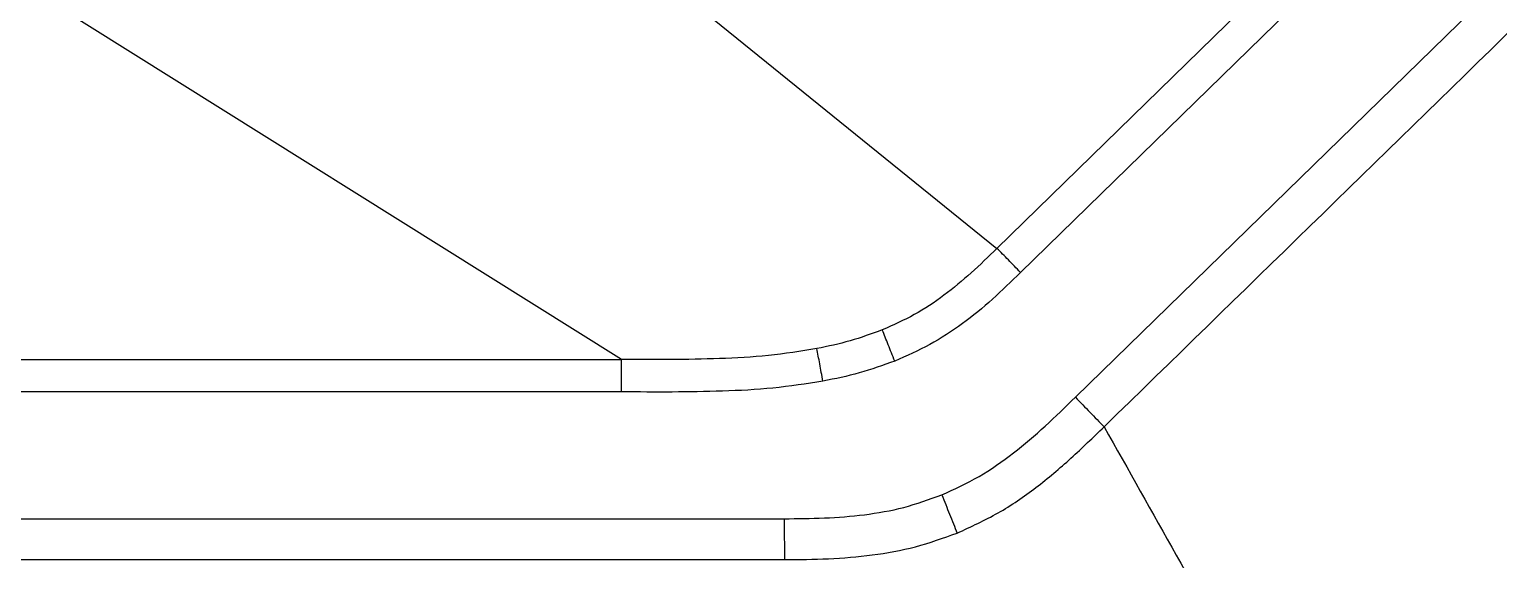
# Model space of a CAD drawing. Header units: inches. Extents: x 2 to 87, y 6 to 129.
# Drawn here: x 71.09 to 81.69, y 25.61 to 29.44 of the extents above; entities that cross this region are included whole.
import ezdxf

# ---------------------------------------------------------------- set-up
doc = ezdxf.new("R2010")
doc.units = ezdxf.units.IN
doc.header["$MEASUREMENT"] = 0
doc.layers.add('1', color=4, linetype='Continuous')

# ---------------------------------------------------------------- blocks, each defined once
blk = doc.blocks.new('2026 STRIDE')
at = {"layer": '1', "color": 3}
for p, q in [((81.76, 12.623), (75.738, 6.748)), ((81.931, 12.449), (75.908, 6.574)), ((76.304, 5.674), (82.248, 11.471)), ((73.03, 5.946), (68.759, 8.62)), ((73.534, 8.528), (75.738, 6.748)), ((53.969, 5.946), (73.03, 5.946)), ((73.03, 5.713), (53.97, 5.713)), ((54.647, 4.799), (74.204, 4.798)), ((54.647, 4.504), (74.205, 4.504))]:
    blk.add_line(p, q, dxfattribs=at)
for points, knots in [([(76.511, 5.461), (77.502, 6.427), (79.484, 8.359), (81.465, 10.292), (82.455, 11.259)], [0, 0, 0, 0, 0.5, 1, 1, 1, 1]), ([(75.738, 6.748), (75.677, 6.689), (75.555, 6.57), (75.359, 6.406), (75.145, 6.264), (74.989, 6.195), (74.911, 6.16)], [0, 0, 0, 0, 0.250078, 0.500129, 0.750039, 1, 1, 1, 1]), ([(75.908, 6.574), (75.879, 6.605), (75.819, 6.666), (75.765, 6.721), (75.738, 6.748)], [0, 0, 0, 0, 0.5000004, 1, 1, 1, 1]), ([(75.908, 6.574), (75.842, 6.509), (75.708, 6.379), (75.492, 6.201), (75.257, 6.048), (75.086, 5.973), (75.001, 5.935)], [0, 0, 0, 0, 0.2500823, 0.5001121, 0.7500432, 1, 1, 1, 1]), ([(74.911, 6.16), (74.834, 6.132), (74.68, 6.075), (74.52, 6.042), (74.439, 6.025)], [0, 0, 0, 0, 0.499957, 1, 1, 1, 1]), ([(75.001, 5.935), (74.985, 5.975), (74.953, 6.055), (74.925, 6.125), (74.911, 6.16)], [0, 0, 0, 0, 0.500094, 1, 1, 1, 1]), ([(74.439, 6.025), (74.323, 6.006), (74.09, 5.97), (73.737, 5.951), (73.383, 5.945), (73.148, 5.946), (73.03, 5.946)], [0, 0, 0, 0, 0.249943, 0.499947, 0.749962, 1, 1, 1, 1]), ([(73.03, 5.713), (73.03, 5.734), (73.03, 5.777), (73.03, 5.841), (73.03, 5.898), (73.03, 5.93), (73.03, 5.946)], [0, 0, 0, 0, 0.253654, 0.5, 0.746346, 1, 1, 1, 1]), ([(74.483, 5.79), (74.479, 5.811), (74.471, 5.853), (74.46, 5.915), (74.449, 5.973), (74.443, 6.007), (74.439, 6.025)], [0, 0, 0, 0, 0.252511, 0.500158, 0.747604, 1, 1, 1, 1]), ([(75.001, 5.935), (74.916, 5.905), (74.747, 5.843), (74.571, 5.808), (74.483, 5.79)], [0, 0, 0, 0, 0.49996, 1, 1, 1, 1]), ([(74.483, 5.79), (74.363, 5.771), (74.123, 5.735), (73.759, 5.716), (73.394, 5.711), (73.151, 5.712), (73.03, 5.713)], [0, 0, 0, 0, 0.249946, 0.499948, 0.749965, 1, 1, 1, 1]), ([(75.34, 4.97), (75.431, 5.011), (75.614, 5.095), (75.86, 5.269), (76.088, 5.464), (76.232, 5.604), (76.304, 5.674)], [0, 0, 0, 0, 0.249898, 0.499825, 0.7499202, 1, 1, 1, 1]), ([(76.304, 5.674), (76.339, 5.638), (76.41, 5.565), (76.477, 5.496), (76.511, 5.461)], [0, 0, 0, 0, 0.499991, 1, 1, 1, 1]), ([(75.451, 4.695), (75.551, 4.74), (75.751, 4.832), (76.023, 5.019), (76.275, 5.232), (76.432, 5.385), (76.511, 5.461)], [0, 0, 0, 0, 0.249912, 0.499844, 0.749919, 1, 1, 1, 1]), ([(76.511, 5.461), (76.685, 5.152), (77.032, 4.534), (77.548, 3.616), (77.888, 3.011), (78.058, 2.709)], [0, 0, 0, 0, 0.333334, 0.666667, 1, 1, 1, 1]), ([(74.204, 4.798), (74.3, 4.799), (74.493, 4.8), (74.782, 4.823), (75.068, 4.872), (75.249, 4.937), (75.34, 4.97)], [0, 0, 0, 0, 0.250074, 0.500144, 0.750092, 1, 1, 1, 1]), ([(75.34, 4.97), (75.359, 4.923), (75.397, 4.829), (75.433, 4.74), (75.451, 4.695)], [0, 0, 0, 0, 0.499972, 1, 1, 1, 1]), ([(74.204, 4.798), (74.204, 4.747), (74.204, 4.646), (74.205, 4.551), (74.205, 4.504)], [0, 0, 0, 0, 0.499967, 1, 1, 1, 1]), ([(74.205, 4.504), (74.311, 4.504), (74.522, 4.506), (74.839, 4.532), (75.152, 4.588), (75.352, 4.659), (75.451, 4.695)], [0, 0, 0, 0, 0.250073, 0.500129, 0.75008, 1, 1, 1, 1])]:
    blk.add_open_spline(points, degree=3, knots=knots, dxfattribs=at)

msp = doc.modelspace()

# ---------------------------------------------------------------- block references
msp.add_blockref('2026 STRIDE', (2.333, 21.11))

doc.saveas('drawing.dxf')
